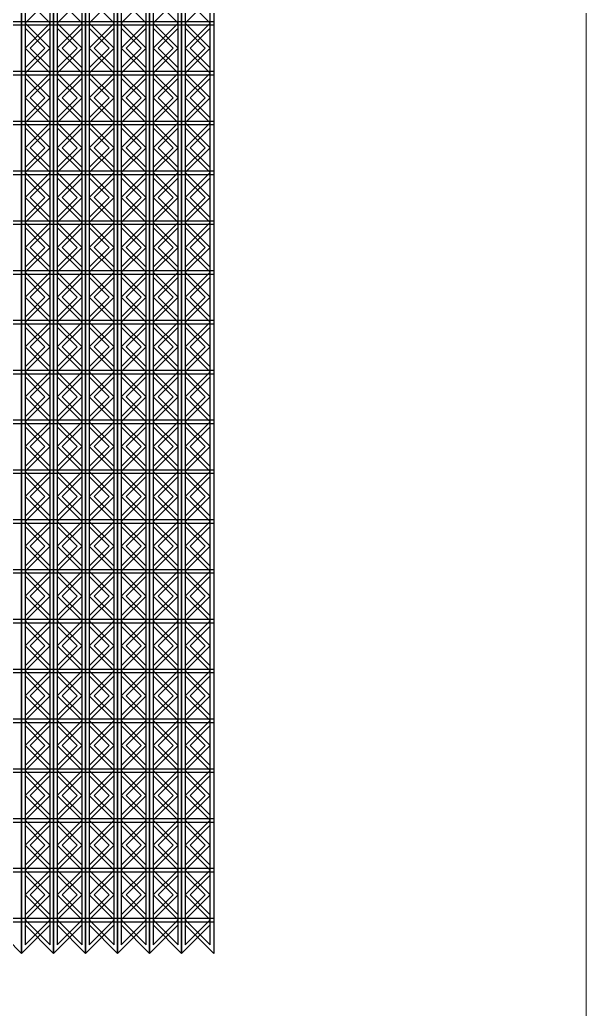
# Model space of a CAD drawing. Header units: millimetres. Extents: x 4404 to 35754, y 4815 to 12820.
# Drawn here: x 5628 to 6026, y 6615 to 7310 of the extents above; entities that cross this region are included whole.
import ezdxf

# ---------------------------------------------------------------- set-up
doc = ezdxf.new("R2010")
doc.units = ezdxf.units.MM
doc.layers.add('3d', color=220, linetype='Continuous')
doc.layers.add('naming', color=102, linetype='Continuous', lineweight=20)

msp = doc.modelspace()

# ---------------------------------------------------------------- linework, layer by layer
at = {"layer": '3d'}
for p, q in [((5629.3, 7611.56), (5629.3, 6654.49)), ((5629.3, 6654.49), (5629.3, 7611.56)), ((5631.8, 7605.53), (5631.8, 6660.53)), ((5649.3, 6660.47), (5649.3, 7605.53)), ((5651.8, 7611.56), (5651.8, 6654.49)), ((5651.8, 6654.49), (5651.8, 7611.56)), ((5654.3, 7605.53), (5654.3, 6660.53)), ((5671.8, 6660.47), (5671.8, 7605.53)), ((5674.3, 7611.56), (5674.3, 6654.49)), ((5674.3, 6654.49), (5674.3, 7611.56)), ((5676.8, 7605.53), (5676.8, 6660.53)), ((5694.3, 6660.47), (5694.3, 7605.53)), ((5696.8, 7611.56), (5696.8, 6654.49)), ((5696.8, 6654.49), (5696.8, 7611.56)), ((5699.3, 7605.53), (5699.3, 6660.53)), ((5716.8, 6660.47), (5716.8, 7605.53)), ((5719.3, 7611.56), (5719.3, 6654.49)), ((5719.3, 6654.49), (5719.3, 7611.56)), ((5721.8, 7605.53), (5721.8, 6660.53)), ((5739.3, 6660.47), (5739.3, 7605.53)), ((5741.8, 7611.56), (5741.8, 6654.49)), ((5741.8, 6654.49), (5741.8, 7611.56)), ((5744.3, 7605.53), (5744.3, 6660.53)), ((5761.8, 6660.47), (5761.8, 7605.53)), ((5764.3, 7611.56), (5764.3, 6654.49)), ((4664.3, 7309.27), (5764.3, 7309.27)), ((4664.3, 7306.77), (5764.3, 7306.77)), ((4664.3, 7274.27), (5764.3, 7274.27)), ((4664.3, 7271.77), (5764.3, 7271.77)), ((4664.3, 7239.27), (5764.3, 7239.27)), ((4664.3, 7236.77), (5764.3, 7236.77)), ((4664.3, 7204.27), (5764.3, 7204.27)), ((4664.3, 7201.77), (5764.3, 7201.77)), ((4664.3, 7169.27), (5764.3, 7169.27)), ((4664.3, 7166.77), (5764.3, 7166.77)), ((4664.3, 7134.27), (5764.3, 7134.27)), ((4664.3, 7134.27), (5764.3, 7134.27)), ((4664.3, 7131.77), (5764.3, 7131.77)), ((4664.3, 7099.27), (5764.3, 7099.27)), ((4664.3, 7099.27), (5764.3, 7099.27)), ((4664.3, 7096.77), (5764.3, 7096.77)), ((4664.3, 7064.27), (5764.3, 7064.27)), ((4664.3, 7064.27), (5764.3, 7064.27)), ((4664.3, 7061.77), (5764.3, 7061.77)), ((4664.3, 7061.77), (5764.3, 7061.77)), ((4664.3, 7029.27), (5764.3, 7029.27)), ((4664.3, 7026.77), (5764.3, 7026.77)), ((4664.3, 6994.27), (5764.3, 6994.27)), ((4664.3, 6991.77), (5764.3, 6991.77)), ((4664.3, 6959.27), (5764.3, 6959.27)), ((4664.3, 6956.77), (5764.3, 6956.77)), ((4664.3, 6924.27), (5764.3, 6924.27)), ((4664.3, 6921.77), (5764.3, 6921.77)), ((4664.3, 6889.27), (5764.3, 6889.27)), ((4664.3, 6886.77), (5764.3, 6886.77)), ((4664.3, 6854.27), (5764.3, 6854.27)), ((4664.3, 6851.77), (5764.3, 6851.77)), ((4664.3, 6819.27), (5764.3, 6819.27)), ((4664.3, 6816.77), (5764.3, 6816.77)), ((4664.3, 6784.27), (5764.3, 6784.27)), ((4664.3, 6781.77), (5764.3, 6781.77)), ((4664.3, 6749.27), (5764.3, 6749.27)), ((4664.3, 6749.27), (5764.3, 6749.27)), ((4664.3, 6746.77), (5764.3, 6746.77)), ((4664.3, 6714.27), (5764.3, 6714.27)), ((4664.3, 6714.27), (5764.3, 6714.27)), ((4664.3, 6711.77), (5764.3, 6711.77)), ((4664.3, 6679.27), (5764.3, 6679.27)), ((4664.3, 6676.77), (5764.3, 6676.77))]:
    msp.add_line(p, q, dxfattribs=at)
for points in [[(5631.8, 7325.53), (5649.3, 7308.03), (5631.8, 7290.53), (5649.3, 7273.03), (5631.8, 7255.53), (5649.3, 7238.03), (5631.8, 7220.53), (5649.3, 7203.03), (5631.8, 7185.53), (5649.3, 7168.03), (5631.8, 7150.53), (5649.3, 7133.03), (5631.8, 7115.53), (5649.3, 7098.03), (5631.8, 7080.53), (5649.3, 7063.03), (5631.8, 7045.53), (5649.3, 7028.03), (5631.8, 7010.53), (5649.3, 6993.03), (5631.8, 6975.53), (5649.3, 6958.03), (5631.8, 6940.53), (5649.3, 6923.03), (5631.8, 6905.53), (5649.3, 6888.03), (5631.8, 6870.53), (5649.3, 6853.03), (5631.8, 6835.53), (5649.3, 6818.03), (5631.8, 6800.53), (5649.3, 6783.03), (5631.8, 6765.53), (5649.3, 6748.03), (5631.8, 6730.53), (5649.3, 6713.03), (5631.8, 6695.53), (5649.3, 6678.03), (5631.8, 6660.53)], [(5649.3, 7325.53), (5631.8, 7308.03), (5649.3, 7290.53), (5631.8, 7273.03), (5649.3, 7255.53), (5631.8, 7238.03), (5649.3, 7220.53), (5631.8, 7203.03), (5649.3, 7185.53), (5631.8, 7168.03), (5649.3, 7150.53), (5631.8, 7133.03), (5649.3, 7115.53), (5631.8, 7098.03), (5649.3, 7080.53), (5631.8, 7063.03), (5649.3, 7045.53), (5631.8, 7028.03), (5649.3, 7010.53), (5631.8, 6993.03), (5649.3, 6975.53), (5631.8, 6958.03), (5649.3, 6940.53), (5631.8, 6923.03), (5649.3, 6905.53), (5631.8, 6888.03), (5649.3, 6870.53), (5631.8, 6853.03), (5649.3, 6835.53), (5631.8, 6818.03), (5649.3, 6800.53), (5631.8, 6783.03), (5649.3, 6765.53), (5631.8, 6748.03), (5649.3, 6730.53), (5631.8, 6713.03), (5649.3, 6695.53), (5631.8, 6678.03), (5649.3, 6660.53)], [(5654.3, 7325.53), (5671.8, 7308.03), (5654.3, 7290.53), (5671.8, 7273.03), (5654.3, 7255.53), (5671.8, 7238.03), (5654.3, 7220.53), (5671.8, 7203.03), (5654.3, 7185.53), (5671.8, 7168.03), (5654.3, 7150.53), (5671.8, 7133.03), (5654.3, 7115.53), (5671.8, 7098.03), (5654.3, 7080.53), (5671.8, 7063.03), (5654.3, 7045.53), (5671.8, 7028.03), (5654.3, 7010.53), (5671.8, 6993.03), (5654.3, 6975.53), (5671.8, 6958.03), (5654.3, 6940.53), (5671.8, 6923.03), (5654.3, 6905.53), (5671.8, 6888.03), (5654.3, 6870.53), (5671.8, 6853.03), (5654.3, 6835.53), (5671.8, 6818.03), (5654.3, 6800.53), (5671.8, 6783.03), (5654.3, 6765.53), (5671.8, 6748.03), (5654.3, 6730.53), (5671.8, 6713.03), (5654.3, 6695.53), (5671.8, 6678.03), (5654.3, 6660.53)], [(5671.8, 7325.53), (5654.3, 7308.03), (5671.8, 7290.53), (5654.3, 7273.03), (5671.8, 7255.53), (5654.3, 7238.03), (5671.8, 7220.53), (5654.3, 7203.03), (5671.8, 7185.53), (5654.3, 7168.03), (5671.8, 7150.53), (5654.3, 7133.03), (5671.8, 7115.53), (5654.3, 7098.03), (5671.8, 7080.53), (5654.3, 7063.03), (5671.8, 7045.53), (5654.3, 7028.03), (5671.8, 7010.53), (5654.3, 6993.03), (5671.8, 6975.53), (5654.3, 6958.03), (5671.8, 6940.53), (5654.3, 6923.03), (5671.8, 6905.53), (5654.3, 6888.03), (5671.8, 6870.53), (5654.3, 6853.03), (5671.8, 6835.53), (5654.3, 6818.03), (5671.8, 6800.53), (5654.3, 6783.03), (5671.8, 6765.53), (5654.3, 6748.03), (5671.8, 6730.53), (5654.3, 6713.03), (5671.8, 6695.53), (5654.3, 6678.03), (5671.8, 6660.53)], [(5676.8, 7325.53), (5694.3, 7308.03), (5676.8, 7290.53), (5694.3, 7273.03), (5676.8, 7255.53), (5694.3, 7238.03), (5676.8, 7220.53), (5694.3, 7203.03), (5676.8, 7185.53), (5694.3, 7168.03), (5676.8, 7150.53), (5694.3, 7133.03), (5676.8, 7115.53), (5694.3, 7098.03), (5676.8, 7080.53), (5694.3, 7063.03), (5676.8, 7045.53), (5694.3, 7028.03), (5676.8, 7010.53), (5694.3, 6993.03), (5676.8, 6975.53), (5694.3, 6958.03), (5676.8, 6940.53), (5694.3, 6923.03), (5676.8, 6905.53), (5694.3, 6888.03), (5676.8, 6870.53), (5694.3, 6853.03), (5676.8, 6835.53), (5694.3, 6818.03), (5676.8, 6800.53), (5694.3, 6783.03), (5676.8, 6765.53), (5694.3, 6748.03), (5676.8, 6730.53), (5694.3, 6713.03), (5676.8, 6695.53), (5694.3, 6678.03), (5676.8, 6660.53)], [(5694.3, 7325.53), (5676.8, 7308.03), (5694.3, 7290.53), (5676.8, 7273.03), (5694.3, 7255.53), (5676.8, 7238.03), (5694.3, 7220.53), (5676.8, 7203.03), (5694.3, 7185.53), (5676.8, 7168.03), (5694.3, 7150.53), (5676.8, 7133.03), (5694.3, 7115.53), (5676.8, 7098.03), (5694.3, 7080.53), (5676.8, 7063.03), (5694.3, 7045.53), (5676.8, 7028.03), (5694.3, 7010.53), (5676.8, 6993.03), (5694.3, 6975.53), (5676.8, 6958.03), (5694.3, 6940.53), (5676.8, 6923.03), (5694.3, 6905.53), (5676.8, 6888.03), (5694.3, 6870.53), (5676.8, 6853.03), (5694.3, 6835.53), (5676.8, 6818.03), (5694.3, 6800.53), (5676.8, 6783.03), (5694.3, 6765.53), (5676.8, 6748.03), (5694.3, 6730.53), (5676.8, 6713.03), (5694.3, 6695.53), (5676.8, 6678.03), (5694.3, 6660.53)], [(5699.3, 7325.53), (5716.8, 7308.03), (5699.3, 7290.53), (5716.8, 7273.03), (5699.3, 7255.53), (5716.8, 7238.03), (5699.3, 7220.53), (5716.8, 7203.03), (5699.3, 7185.53), (5716.8, 7168.03), (5699.3, 7150.53), (5716.8, 7133.03), (5699.3, 7115.53), (5716.8, 7098.03), (5699.3, 7080.53), (5716.8, 7063.03), (5699.3, 7045.53), (5716.8, 7028.03), (5699.3, 7010.53), (5716.8, 6993.03), (5699.3, 6975.53), (5716.8, 6958.03), (5699.3, 6940.53), (5716.8, 6923.03), (5699.3, 6905.53), (5716.8, 6888.03), (5699.3, 6870.53), (5716.8, 6853.03), (5699.3, 6835.53), (5716.8, 6818.03), (5699.3, 6800.53), (5716.8, 6783.03), (5699.3, 6765.53), (5716.8, 6748.03), (5699.3, 6730.53), (5716.8, 6713.03), (5699.3, 6695.53), (5716.8, 6678.03), (5699.3, 6660.53)], [(5716.8, 7325.53), (5699.3, 7308.03), (5716.8, 7290.53), (5699.3, 7273.03), (5716.8, 7255.53), (5699.3, 7238.03), (5716.8, 7220.53), (5699.3, 7203.03), (5716.8, 7185.53), (5699.3, 7168.03), (5716.8, 7150.53), (5699.3, 7133.03), (5716.8, 7115.53), (5699.3, 7098.03), (5716.8, 7080.53), (5699.3, 7063.03), (5716.8, 7045.53), (5699.3, 7028.03), (5716.8, 7010.53), (5699.3, 6993.03), (5716.8, 6975.53), (5699.3, 6958.03), (5716.8, 6940.53), (5699.3, 6923.03), (5716.8, 6905.53), (5699.3, 6888.03), (5716.8, 6870.53), (5699.3, 6853.03), (5716.8, 6835.53), (5699.3, 6818.03), (5716.8, 6800.53), (5699.3, 6783.03), (5716.8, 6765.53), (5699.3, 6748.03), (5716.8, 6730.53), (5699.3, 6713.03), (5716.8, 6695.53), (5699.3, 6678.03), (5716.8, 6660.53)], [(5721.8, 7325.53), (5739.3, 7308.03), (5721.8, 7290.53), (5739.3, 7273.03), (5721.8, 7255.53), (5739.3, 7238.03), (5721.8, 7220.53), (5739.3, 7203.03), (5721.8, 7185.53), (5739.3, 7168.03), (5721.8, 7150.53), (5739.3, 7133.03), (5721.8, 7115.53), (5739.3, 7098.03), (5721.8, 7080.53), (5739.3, 7063.03), (5721.8, 7045.53), (5739.3, 7028.03), (5721.8, 7010.53), (5739.3, 6993.03), (5721.8, 6975.53), (5739.3, 6958.03), (5721.8, 6940.53), (5739.3, 6923.03), (5721.8, 6905.53), (5739.3, 6888.03), (5721.8, 6870.53), (5739.3, 6853.03), (5721.8, 6835.53), (5739.3, 6818.03), (5721.8, 6800.53), (5739.3, 6783.03), (5721.8, 6765.53), (5739.3, 6748.03), (5721.8, 6730.53), (5739.3, 6713.03), (5721.8, 6695.53), (5739.3, 6678.03), (5721.8, 6660.53)], [(5739.3, 7325.53), (5721.8, 7308.03), (5739.3, 7290.53), (5721.8, 7273.03), (5739.3, 7255.53), (5721.8, 7238.03), (5739.3, 7220.53), (5721.8, 7203.03), (5739.3, 7185.53), (5721.8, 7168.03), (5739.3, 7150.53), (5721.8, 7133.03), (5739.3, 7115.53), (5721.8, 7098.03), (5739.3, 7080.53), (5721.8, 7063.03), (5739.3, 7045.53), (5721.8, 7028.03), (5739.3, 7010.53), (5721.8, 6993.03), (5739.3, 6975.53), (5721.8, 6958.03), (5739.3, 6940.53), (5721.8, 6923.03), (5739.3, 6905.53), (5721.8, 6888.03), (5739.3, 6870.53), (5721.8, 6853.03), (5739.3, 6835.53), (5721.8, 6818.03), (5739.3, 6800.53), (5721.8, 6783.03), (5739.3, 6765.53), (5721.8, 6748.03), (5739.3, 6730.53), (5721.8, 6713.03), (5739.3, 6695.53), (5721.8, 6678.03), (5739.3, 6660.53)], [(5744.3, 7325.53), (5761.8, 7308.03), (5744.3, 7290.53), (5761.8, 7273.03), (5744.3, 7255.53), (5761.8, 7238.03), (5744.3, 7220.53), (5761.8, 7203.03), (5744.3, 7185.53), (5761.8, 7168.03), (5744.3, 7150.53), (5761.8, 7133.03), (5744.3, 7115.53), (5761.8, 7098.03), (5744.3, 7080.53), (5761.8, 7063.03), (5744.3, 7045.53), (5761.8, 7028.03), (5744.3, 7010.53), (5761.8, 6993.03), (5744.3, 6975.53), (5761.8, 6958.03), (5744.3, 6940.53), (5761.8, 6923.03), (5744.3, 6905.53), (5761.8, 6888.03), (5744.3, 6870.53), (5761.8, 6853.03), (5744.3, 6835.53), (5761.8, 6818.03), (5744.3, 6800.53), (5761.8, 6783.03), (5744.3, 6765.53), (5761.8, 6748.03), (5744.3, 6730.53), (5761.8, 6713.03), (5744.3, 6695.53), (5761.8, 6678.03), (5744.3, 6660.53)], [(5761.8, 7325.53), (5744.3, 7308.03), (5761.8, 7290.53), (5744.3, 7273.03), (5761.8, 7255.53), (5744.3, 7238.03), (5761.8, 7220.53), (5744.3, 7203.03), (5761.8, 7185.53), (5744.3, 7168.03), (5761.8, 7150.53), (5744.3, 7133.03), (5761.8, 7115.53), (5744.3, 7098.03), (5761.8, 7080.53), (5744.3, 7063.03), (5761.8, 7045.53), (5744.3, 7028.03), (5761.8, 7010.53), (5744.3, 6993.03), (5761.8, 6975.53), (5744.3, 6958.03), (5761.8, 6940.53), (5744.3, 6923.03), (5761.8, 6905.53), (5744.3, 6888.03), (5761.8, 6870.53), (5744.3, 6853.03), (5761.8, 6835.53), (5744.3, 6818.03), (5761.8, 6800.53), (5744.3, 6783.03), (5761.8, 6765.53), (5744.3, 6748.03), (5761.8, 6730.53), (5744.3, 6713.03), (5761.8, 6695.53), (5744.3, 6678.03), (5761.8, 6660.53)], [(5631.8, 7304.49), (5645.76, 7290.53), (5631.8, 7276.56)], [(5649.3, 7304.49), (5635.34, 7290.53), (5649.3, 7276.56)], [(5654.3, 7304.49), (5668.26, 7290.53), (5654.3, 7276.56)], [(5671.8, 7304.49), (5657.84, 7290.53), (5671.8, 7276.56)], [(5676.8, 7304.49), (5690.76, 7290.53), (5676.8, 7276.56)], [(5694.3, 7304.49), (5680.34, 7290.53), (5694.3, 7276.56)], [(5699.3, 7304.49), (5713.26, 7290.53), (5699.3, 7276.56)], [(5716.8, 7304.49), (5702.84, 7290.53), (5716.8, 7276.56)], [(5721.8, 7304.49), (5735.76, 7290.53), (5721.8, 7276.56)], [(5739.3, 7304.49), (5725.34, 7290.53), (5739.3, 7276.56)], [(5744.3, 7304.49), (5758.26, 7290.53), (5744.3, 7276.56)], [(5761.8, 7304.49), (5747.84, 7290.53), (5761.8, 7276.56)], [(5631.8, 7269.49), (5645.76, 7255.53), (5631.8, 7241.56)], [(5649.3, 7269.49), (5635.34, 7255.53), (5649.3, 7241.56)], [(5654.3, 7269.49), (5668.26, 7255.53), (5654.3, 7241.56)], [(5671.8, 7269.49), (5657.84, 7255.53), (5671.8, 7241.56)], [(5676.8, 7269.49), (5690.76, 7255.53), (5676.8, 7241.56)], [(5694.3, 7269.49), (5680.34, 7255.53), (5694.3, 7241.56)], [(5699.3, 7269.49), (5713.26, 7255.53), (5699.3, 7241.56)], [(5716.8, 7269.49), (5702.84, 7255.53), (5716.8, 7241.56)], [(5721.8, 7269.49), (5735.76, 7255.53), (5721.8, 7241.56)], [(5739.3, 7269.49), (5725.34, 7255.53), (5739.3, 7241.56)], [(5744.3, 7269.49), (5758.26, 7255.53), (5744.3, 7241.56)], [(5761.8, 7269.49), (5747.84, 7255.53), (5761.8, 7241.56)], [(5631.8, 7234.49), (5645.76, 7220.53), (5631.8, 7206.56)], [(5649.3, 7234.49), (5635.34, 7220.53), (5649.3, 7206.56)], [(5654.3, 7234.49), (5668.26, 7220.53), (5654.3, 7206.56)], [(5671.8, 7234.49), (5657.84, 7220.53), (5671.8, 7206.56)], [(5676.8, 7234.49), (5690.76, 7220.53), (5676.8, 7206.56)], [(5694.3, 7234.49), (5680.34, 7220.53), (5694.3, 7206.56)], [(5699.3, 7234.49), (5713.26, 7220.53), (5699.3, 7206.56)], [(5716.8, 7234.49), (5702.84, 7220.53), (5716.8, 7206.56)], [(5721.8, 7234.49), (5735.76, 7220.53), (5721.8, 7206.56)], [(5739.3, 7234.49), (5725.34, 7220.53), (5739.3, 7206.56)], [(5744.3, 7234.49), (5758.26, 7220.53), (5744.3, 7206.56)], [(5761.8, 7234.49), (5747.84, 7220.53), (5761.8, 7206.56)], [(5631.8, 7199.49), (5645.76, 7185.53), (5631.8, 7171.56)], [(5649.3, 7199.49), (5635.34, 7185.53), (5649.3, 7171.56)], [(5654.3, 7199.49), (5668.26, 7185.53), (5654.3, 7171.56)], [(5671.8, 7199.49), (5657.84, 7185.53), (5671.8, 7171.56)], [(5676.8, 7199.49), (5690.76, 7185.53), (5676.8, 7171.56)], [(5694.3, 7199.49), (5680.34, 7185.53), (5694.3, 7171.56)], [(5699.3, 7199.49), (5713.26, 7185.53), (5699.3, 7171.56)], [(5716.8, 7199.49), (5702.84, 7185.53), (5716.8, 7171.56)], [(5721.8, 7199.49), (5735.76, 7185.53), (5721.8, 7171.56)], [(5739.3, 7199.49), (5725.34, 7185.53), (5739.3, 7171.56)], [(5744.3, 7199.49), (5758.26, 7185.53), (5744.3, 7171.56)], [(5761.8, 7199.49), (5747.84, 7185.53), (5761.8, 7171.56)], [(5631.8, 7164.49), (5645.76, 7150.53), (5631.8, 7136.56)], [(5649.3, 7164.49), (5635.34, 7150.53), (5649.3, 7136.56)], [(5654.3, 7164.49), (5668.26, 7150.53), (5654.3, 7136.56)], [(5671.8, 7164.49), (5657.84, 7150.53), (5671.8, 7136.56)], [(5676.8, 7164.49), (5690.76, 7150.53), (5676.8, 7136.56)], [(5694.3, 7164.49), (5680.34, 7150.53), (5694.3, 7136.56)], [(5699.3, 7164.49), (5713.26, 7150.53), (5699.3, 7136.56)], [(5716.8, 7164.49), (5702.84, 7150.53), (5716.8, 7136.56)], [(5721.8, 7164.49), (5735.76, 7150.53), (5721.8, 7136.56)], [(5739.3, 7164.49), (5725.34, 7150.53), (5739.3, 7136.56)], [(5744.3, 7164.49), (5758.26, 7150.53), (5744.3, 7136.56)], [(5761.8, 7164.49), (5747.84, 7150.53), (5761.8, 7136.56)], [(5631.8, 7129.49), (5645.76, 7115.53), (5631.8, 7101.56)], [(5649.3, 7129.49), (5635.34, 7115.53), (5649.3, 7101.56)], [(5654.3, 7129.49), (5668.26, 7115.53), (5654.3, 7101.56)], [(5671.8, 7129.49), (5657.84, 7115.53), (5671.8, 7101.56)], [(5676.8, 7129.49), (5690.76, 7115.53), (5676.8, 7101.56)], [(5694.3, 7129.49), (5680.34, 7115.53), (5694.3, 7101.56)], [(5699.3, 7129.49), (5713.26, 7115.53), (5699.3, 7101.56)], [(5716.8, 7129.49), (5702.84, 7115.53), (5716.8, 7101.56)], [(5721.8, 7129.49), (5735.76, 7115.53), (5721.8, 7101.56)], [(5739.3, 7129.49), (5725.34, 7115.53), (5739.3, 7101.56)], [(5744.3, 7129.49), (5758.26, 7115.53), (5744.3, 7101.56)], [(5761.8, 7129.49), (5747.84, 7115.53), (5761.8, 7101.56)], [(5631.8, 7094.49), (5645.76, 7080.53), (5631.8, 7066.56)], [(5649.3, 7094.49), (5635.34, 7080.53), (5649.3, 7066.56)], [(5654.3, 7094.49), (5668.26, 7080.53), (5654.3, 7066.56)], [(5671.8, 7094.49), (5657.84, 7080.53), (5671.8, 7066.56)], [(5676.8, 7094.49), (5690.76, 7080.53), (5676.8, 7066.56)], [(5694.3, 7094.49), (5680.34, 7080.53), (5694.3, 7066.56)], [(5699.3, 7094.49), (5713.26, 7080.53), (5699.3, 7066.56)], [(5716.8, 7094.49), (5702.84, 7080.53), (5716.8, 7066.56)], [(5721.8, 7094.49), (5735.76, 7080.53), (5721.8, 7066.56)], [(5739.3, 7094.49), (5725.34, 7080.53), (5739.3, 7066.56)], [(5744.3, 7094.49), (5758.26, 7080.53), (5744.3, 7066.56)], [(5761.8, 7094.49), (5747.84, 7080.53), (5761.8, 7066.56)], [(5631.8, 7059.49), (5645.76, 7045.53), (5631.8, 7031.56)], [(5649.3, 7059.49), (5635.34, 7045.53), (5649.3, 7031.56)], [(5654.3, 7059.49), (5668.26, 7045.53), (5654.3, 7031.56)], [(5671.8, 7059.49), (5657.84, 7045.53), (5671.8, 7031.56)], [(5676.8, 7059.49), (5690.76, 7045.53), (5676.8, 7031.56)], [(5694.3, 7059.49), (5680.34, 7045.53), (5694.3, 7031.56)], [(5699.3, 7059.49), (5713.26, 7045.53), (5699.3, 7031.56)], [(5716.8, 7059.49), (5702.84, 7045.53), (5716.8, 7031.56)], [(5721.8, 7059.49), (5735.76, 7045.53), (5721.8, 7031.56)], [(5739.3, 7059.49), (5725.34, 7045.53), (5739.3, 7031.56)], [(5744.3, 7059.49), (5758.26, 7045.53), (5744.3, 7031.56)], [(5761.8, 7059.49), (5747.84, 7045.53), (5761.8, 7031.56)], [(5631.8, 7024.49), (5645.76, 7010.53), (5631.8, 6996.56)], [(5649.3, 7024.49), (5635.34, 7010.53), (5649.3, 6996.56)], [(5654.3, 7024.49), (5668.26, 7010.53), (5654.3, 6996.56)], [(5671.8, 7024.49), (5657.84, 7010.53), (5671.8, 6996.56)], [(5676.8, 7024.49), (5690.76, 7010.53), (5676.8, 6996.56)], [(5694.3, 7024.49), (5680.34, 7010.53), (5694.3, 6996.56)], [(5699.3, 7024.49), (5713.26, 7010.53), (5699.3, 6996.56)], [(5716.8, 7024.49), (5702.84, 7010.53), (5716.8, 6996.56)], [(5721.8, 7024.49), (5735.76, 7010.53), (5721.8, 6996.56)], [(5739.3, 7024.49), (5725.34, 7010.53), (5739.3, 6996.56)], [(5744.3, 7024.49), (5758.26, 7010.53), (5744.3, 6996.56)], [(5761.8, 7024.49), (5747.84, 7010.53), (5761.8, 6996.56)], [(5631.8, 6989.49), (5645.76, 6975.53), (5631.8, 6961.56)], [(5649.3, 6989.49), (5635.34, 6975.53), (5649.3, 6961.56)], [(5654.3, 6989.49), (5668.26, 6975.53), (5654.3, 6961.56)], [(5671.8, 6989.49), (5657.84, 6975.53), (5671.8, 6961.56)], [(5676.8, 6989.49), (5690.76, 6975.53), (5676.8, 6961.56)], [(5694.3, 6989.49), (5680.34, 6975.53), (5694.3, 6961.56)], [(5699.3, 6989.49), (5713.26, 6975.53), (5699.3, 6961.56)], [(5716.8, 6989.49), (5702.84, 6975.53), (5716.8, 6961.56)], [(5721.8, 6989.49), (5735.76, 6975.53), (5721.8, 6961.56)], [(5739.3, 6989.49), (5725.34, 6975.53), (5739.3, 6961.56)], [(5744.3, 6989.49), (5758.26, 6975.53), (5744.3, 6961.56)], [(5761.8, 6989.49), (5747.84, 6975.53), (5761.8, 6961.56)], [(5631.8, 6954.49), (5645.76, 6940.53), (5631.8, 6926.56)], [(5649.3, 6954.49), (5635.34, 6940.53), (5649.3, 6926.56)], [(5654.3, 6954.49), (5668.26, 6940.53), (5654.3, 6926.56)], [(5671.8, 6954.49), (5657.84, 6940.53), (5671.8, 6926.56)], [(5676.8, 6954.49), (5690.76, 6940.53), (5676.8, 6926.56)], [(5694.3, 6954.49), (5680.34, 6940.53), (5694.3, 6926.56)], [(5699.3, 6954.49), (5713.26, 6940.53), (5699.3, 6926.56)], [(5716.8, 6954.49), (5702.84, 6940.53), (5716.8, 6926.56)], [(5721.8, 6954.49), (5735.76, 6940.53), (5721.8, 6926.56)], [(5739.3, 6954.49), (5725.34, 6940.53), (5739.3, 6926.56)], [(5744.3, 6954.49), (5758.26, 6940.53), (5744.3, 6926.56)], [(5761.8, 6954.49), (5747.84, 6940.53), (5761.8, 6926.56)], [(5631.8, 6919.49), (5645.76, 6905.53), (5631.8, 6891.56)], [(5649.3, 6919.49), (5635.34, 6905.53), (5649.3, 6891.56)], [(5654.3, 6919.49), (5668.26, 6905.53), (5654.3, 6891.56)], [(5671.8, 6919.49), (5657.84, 6905.53), (5671.8, 6891.56)], [(5676.8, 6919.49), (5690.76, 6905.53), (5676.8, 6891.56)], [(5694.3, 6919.49), (5680.34, 6905.53), (5694.3, 6891.56)], [(5699.3, 6919.49), (5713.26, 6905.53), (5699.3, 6891.56)], [(5716.8, 6919.49), (5702.84, 6905.53), (5716.8, 6891.56)], [(5721.8, 6919.49), (5735.76, 6905.53), (5721.8, 6891.56)], [(5739.3, 6919.49), (5725.34, 6905.53), (5739.3, 6891.56)], [(5744.3, 6919.49), (5758.26, 6905.53), (5744.3, 6891.56)], [(5761.8, 6919.49), (5747.84, 6905.53), (5761.8, 6891.56)], [(5631.8, 6884.49), (5645.76, 6870.53), (5631.8, 6856.56)], [(5649.3, 6884.49), (5635.34, 6870.53), (5649.3, 6856.56)], [(5654.3, 6884.49), (5668.26, 6870.53), (5654.3, 6856.56)], [(5671.8, 6884.49), (5657.84, 6870.53), (5671.8, 6856.56)], [(5676.8, 6884.49), (5690.76, 6870.53), (5676.8, 6856.56)], [(5694.3, 6884.49), (5680.34, 6870.53), (5694.3, 6856.56)], [(5699.3, 6884.49), (5713.26, 6870.53), (5699.3, 6856.56)], [(5716.8, 6884.49), (5702.84, 6870.53), (5716.8, 6856.56)], [(5721.8, 6884.49), (5735.76, 6870.53), (5721.8, 6856.56)], [(5739.3, 6884.49), (5725.34, 6870.53), (5739.3, 6856.56)], [(5744.3, 6884.49), (5758.26, 6870.53), (5744.3, 6856.56)], [(5761.8, 6884.49), (5747.84, 6870.53), (5761.8, 6856.56)], [(5631.8, 6849.49), (5645.76, 6835.53), (5631.8, 6821.56)], [(5649.3, 6849.49), (5635.34, 6835.53), (5649.3, 6821.56)], [(5654.3, 6849.49), (5668.26, 6835.53), (5654.3, 6821.56)], [(5671.8, 6849.49), (5657.84, 6835.53), (5671.8, 6821.56)], [(5676.8, 6849.49), (5690.76, 6835.53), (5676.8, 6821.56)], [(5694.3, 6849.49), (5680.34, 6835.53), (5694.3, 6821.56)], [(5699.3, 6849.49), (5713.26, 6835.53), (5699.3, 6821.56)], [(5716.8, 6849.49), (5702.84, 6835.53), (5716.8, 6821.56)], [(5721.8, 6849.49), (5735.76, 6835.53), (5721.8, 6821.56)], [(5739.3, 6849.49), (5725.34, 6835.53), (5739.3, 6821.56)], [(5744.3, 6849.49), (5758.26, 6835.53), (5744.3, 6821.56)], [(5761.8, 6849.49), (5747.84, 6835.53), (5761.8, 6821.56)], [(5631.8, 6814.49), (5645.76, 6800.53), (5631.8, 6786.56)], [(5649.3, 6814.49), (5635.34, 6800.53), (5649.3, 6786.56)], [(5654.3, 6814.49), (5668.26, 6800.53), (5654.3, 6786.56)], [(5671.8, 6814.49), (5657.84, 6800.53), (5671.8, 6786.56)], [(5676.8, 6814.49), (5690.76, 6800.53), (5676.8, 6786.56)], [(5694.3, 6814.49), (5680.34, 6800.53), (5694.3, 6786.56)], [(5699.3, 6814.49), (5713.26, 6800.53), (5699.3, 6786.56)], [(5716.8, 6814.49), (5702.84, 6800.53), (5716.8, 6786.56)], [(5721.8, 6814.49), (5735.76, 6800.53), (5721.8, 6786.56)], [(5739.3, 6814.49), (5725.34, 6800.53), (5739.3, 6786.56)], [(5744.3, 6814.49), (5758.26, 6800.53), (5744.3, 6786.56)], [(5761.8, 6814.49), (5747.84, 6800.53), (5761.8, 6786.56)], [(5631.8, 6779.49), (5645.76, 6765.53), (5631.8, 6751.56)], [(5649.3, 6779.49), (5635.34, 6765.53), (5649.3, 6751.56)], [(5654.3, 6779.49), (5668.26, 6765.53), (5654.3, 6751.56)], [(5671.8, 6779.49), (5657.84, 6765.53), (5671.8, 6751.56)], [(5676.8, 6779.49), (5690.76, 6765.53), (5676.8, 6751.56)], [(5694.3, 6779.49), (5680.34, 6765.53), (5694.3, 6751.56)], [(5699.3, 6779.49), (5713.26, 6765.53), (5699.3, 6751.56)], [(5716.8, 6779.49), (5702.84, 6765.53), (5716.8, 6751.56)], [(5721.8, 6779.49), (5735.76, 6765.53), (5721.8, 6751.56)], [(5739.3, 6779.49), (5725.34, 6765.53), (5739.3, 6751.56)], [(5744.3, 6779.49), (5758.26, 6765.53), (5744.3, 6751.56)], [(5761.8, 6779.49), (5747.84, 6765.53), (5761.8, 6751.56)], [(5631.8, 6744.49), (5645.76, 6730.53), (5631.8, 6716.56)], [(5649.3, 6744.49), (5635.34, 6730.53), (5649.3, 6716.56)], [(5654.3, 6744.49), (5668.26, 6730.53), (5654.3, 6716.56)], [(5671.8, 6744.49), (5657.84, 6730.53), (5671.8, 6716.56)], [(5676.8, 6744.49), (5690.76, 6730.53), (5676.8, 6716.56)], [(5694.3, 6744.49), (5680.34, 6730.53), (5694.3, 6716.56)], [(5699.3, 6744.49), (5713.26, 6730.53), (5699.3, 6716.56)], [(5716.8, 6744.49), (5702.84, 6730.53), (5716.8, 6716.56)], [(5721.8, 6744.49), (5735.76, 6730.53), (5721.8, 6716.56)], [(5739.3, 6744.49), (5725.34, 6730.53), (5739.3, 6716.56)], [(5744.3, 6744.49), (5758.26, 6730.53), (5744.3, 6716.56)], [(5761.8, 6744.49), (5747.84, 6730.53), (5761.8, 6716.56)], [(5631.8, 6709.49), (5645.76, 6695.53), (5631.8, 6681.56)], [(5649.3, 6709.49), (5635.34, 6695.53), (5649.3, 6681.56)], [(5654.3, 6709.49), (5668.26, 6695.53), (5654.3, 6681.56)], [(5671.8, 6709.49), (5657.84, 6695.53), (5671.8, 6681.56)], [(5676.8, 6709.49), (5690.76, 6695.53), (5676.8, 6681.56)], [(5694.3, 6709.49), (5680.34, 6695.53), (5694.3, 6681.56)], [(5699.3, 6709.49), (5713.26, 6695.53), (5699.3, 6681.56)], [(5716.8, 6709.49), (5702.84, 6695.53), (5716.8, 6681.56)], [(5721.8, 6709.49), (5735.76, 6695.53), (5721.8, 6681.56)], [(5739.3, 6709.49), (5725.34, 6695.53), (5739.3, 6681.56)], [(5744.3, 6709.49), (5758.26, 6695.53), (5744.3, 6681.56)], [(5761.8, 6709.49), (5747.84, 6695.53), (5761.8, 6681.56)], [(5609.3, 6674.49), (5629.3, 6654.49)], [(5649.3, 6674.49), (5629.3, 6654.49)], [(5631.8, 6674.49), (5651.8, 6654.49)], [(5671.8, 6674.49), (5651.8, 6654.49)], [(5654.3, 6674.49), (5674.3, 6654.49)], [(5694.3, 6674.49), (5674.3, 6654.49)], [(5676.8, 6674.49), (5696.8, 6654.49)], [(5716.8, 6674.49), (5696.8, 6654.49)], [(5699.3, 6674.49), (5719.3, 6654.49)], [(5739.3, 6674.49), (5719.3, 6654.49)], [(5721.8, 6674.49), (5741.8, 6654.49)], [(5761.8, 6674.49), (5741.8, 6654.49)], [(5744.3, 6674.49), (5764.3, 6654.49)]]:
    msp.add_lwpolyline(points, dxfattribs=at)
at = {"layer": 'naming'}
msp.add_lwpolyline([(4403.6, 8024.5), (6026.1, 8024.5), (6026.1, 4997.4), (4403.6, 4997.4)], close=True, dxfattribs=at)

doc.saveas('drawing.dxf')
